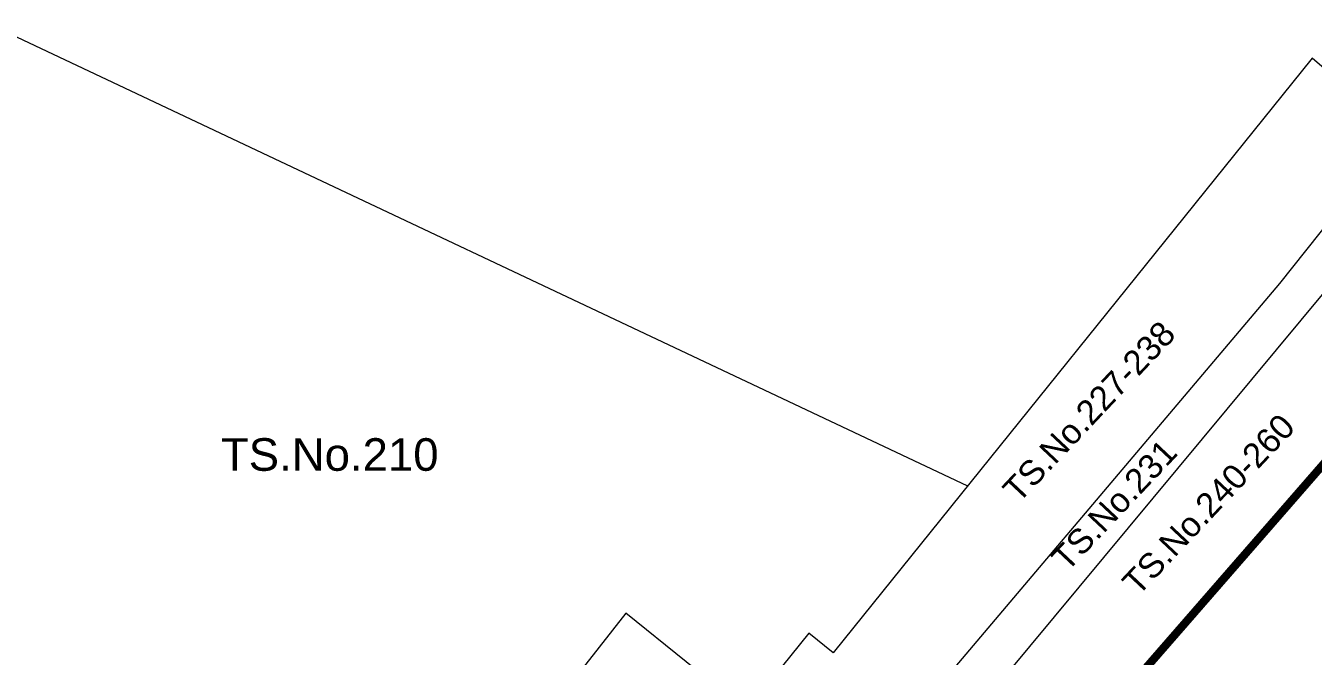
# Model space of a CAD drawing. Header units: metres. Extents: x -1560950 to -1560484, y 42726 to 42890.
# Drawn here: x -1560566.13 to -1560550.34, y 42856.67 to 42864.41 of the extents above; entities that cross this region are included whole.
import ezdxf

# ---------------------------------------------------------------- set-up
doc = ezdxf.new("R2010")
doc.units = ezdxf.units.M
doc.header["$LTSCALE"] = 750
doc.header["$MEASUREMENT"] = 0
doc.linetypes.add('ACAD_ISO14W100', pattern=[24, 12, -3, 0, -3, 0, -3, 0, -3])
doc.linetypes.add('DASHEDX2', pattern=[1.5, 1, -0.5])
doc.layers.get('0').update_dxf_attribs({"lineweight": 5})
doc.styles.get("Standard").update_dxf_attribs({"font": 'arial.ttf'})

msp = doc.modelspace()

# ---------------------------------------------------------------- linework, layer by layer
at = {"color": 0}
for points in [[(-1560566.83054, 42864.5491), (-1560554.57975, 42858.76089)], [(-1560548.45119, 42861.16293), (-1560547.58288, 42862.24965), (-1560548.67347, 42862.9797), (-1560549.2788, 42863.08968), (-1560550.3519, 42864.01064), (-1560556.2295, 42856.71238), (-1560556.52689, 42856.95188), (-1560557.29044, 42856.00376), (-1560558.77289, 42857.19877), (-1560562.16352, 42852.87493), (-1560564.26601, 42854.19887), (-1560564.76064, 42853.41337)], [(-1560557.29044, 42856.00376), (-1560556.03564, 42854.99226), (-1560550.74623, 42861.24696), (-1560549.2788, 42863.08968)], [(-1560548.67347, 42862.9797), (-1560558.96448, 42850.59894)]]:
    msp.add_lwpolyline(points, dxfattribs=at)
at = {"color": 30, "linetype": 'ACAD_ISO14W100', "lineweight": 40, "const_width": 0.1}
msp.add_lwpolyline([(-1560557.96988, 42850.11599), (-1560549.53253, 42859.8096), (-1560548.45119, 42861.16293), (-1560542.76722, 42858.67138), (-1560539.90535, 42860.68183), (-1560538.52569, 42859.13043), (-1560537.98215, 42859.47294)], dxfattribs=at)
at = {"color": 6, "linetype": 'DASHEDX2', "lineweight": 50, "ltscale": 20}
msp.add_circle((-1560584.51414, 42830.15105), 55, dxfattribs=at)

# ---------------------------------------------------------------- texts
at = {"color": 0, "char_height": 0.3, "width": 2.9373124, "attachment_point": 1, "rotation": 46.742929}
for s, insert in [('TS.No.227-238', (-1560554.17169, 42858.74251)), ('TS.No.240-260', (-1560552.70542, 42857.60325)), ('TS.No.231', (-1560553.57612, 42857.90063))]:
    msp.add_mtext(s, dxfattribs=dict(at, insert=insert))
at = {"color": 0, "insert": (-1560563.73953, 42859.34684), "char_height": 0.4, "width": 1.2064898, "attachment_point": 1}
msp.add_mtext('TS.No.210', dxfattribs=at)

doc.saveas('drawing.dxf')
